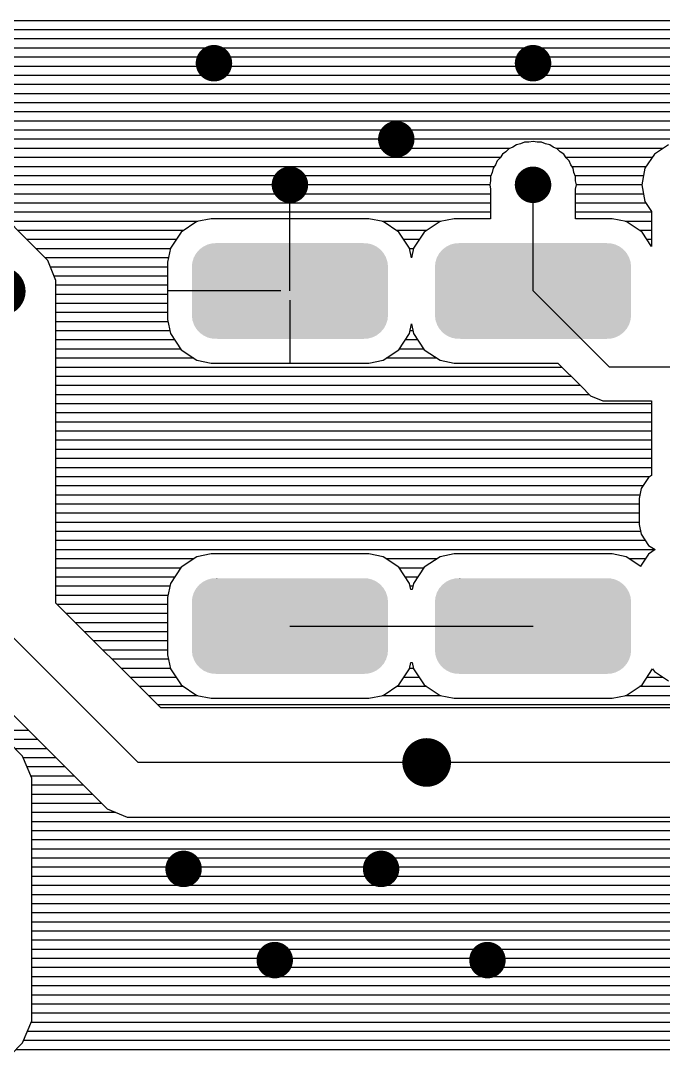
# Model space of a CAD drawing. Extents: x 295 to 953, y 10 to 290.
# Drawn here: x 596.45 to 627.33, y 136.09 to 185.93 of the extents above; entities that cross this region are included whole.
import ezdxf

# ---------------------------------------------------------------- set-up
doc = ezdxf.new("R2010")
doc.units = 0
doc.header["$LTSCALE"] = 5
doc.header["$MEASUREMENT"] = 0
doc.layers.get('0').update_dxf_attribs({"linetype": 'CONTINUOUS', "lineweight": 25})
doc.layers.add('DV-PEI-A6_BOT', color=7, linetype='CONTINUOUS')

msp = doc.modelspace()

# ---------------------------------------------------------------- linework, layer by layer
for points, const_width in [([(606.173, 183.886, -1), (605.297, 183.886, -1)], 0.876), ([(621.509, 183.886, -1), (620.632, 183.886, -1)], 0.876), ([(614.936, 180.235, -1), (614.06, 180.235, -1)], 0.876), ([(609.825, 178.044, -1), (608.948, 178.044, -1)], 0.876), ([(621.509, 178.044, -1), (620.632, 178.044, -1)], 0.876), ([(596.096, 172.932, -1), (594.927, 172.932, -1)], 1.168), ([(616.543, 150.295, -1), (615.374, 150.295, -1)], 1.168), ([(604.713, 145.183, -1), (603.837, 145.183, -1)], 0.876), ([(614.206, 145.183, -1), (613.33, 145.183, -1)], 0.876), ([(609.094, 140.801, -1), (608.218, 140.801, -1)], 0.876), ([(619.318, 140.801, -1), (618.442, 140.801, -1)], 0.876)]:
    msp.add_lwpolyline(points, format="xyb", close=True, dxfattribs=dict(const_width=const_width))
for points in [[(613.743, 174.926), (613.722, 174.949), (605.026, 174.926), (605.056, 174.949)], [(613.722, 174.949), (613.559, 175.068), (605.056, 174.949), (605.209, 175.068)], [(613.559, 175.068), (613.535, 175.086), (605.209, 175.068), (605.244, 175.086)], [(613.535, 175.086), (613.35, 175.172), (605.244, 175.086), (605.416, 175.172)], [(613.35, 175.172), (613.325, 175.183), (605.416, 175.172), (605.459, 175.183)], [(613.325, 175.183), (613.12, 175.231), (605.459, 175.183), (605.64, 175.231)], [(613.12, 175.231), (613.1, 175.236), (605.64, 175.231), (605.723, 175.236)], [(613.1, 175.236), (612.868, 175.243), (605.723, 175.236), (605.839, 175.243)], [(605.905, 175.243), (605.871, 175.245), (605.839, 175.243), (605.871, 175.245)], [(625.427, 174.926), (625.406, 174.949), (616.71, 174.926), (616.74, 174.949)], [(625.406, 174.949), (625.243, 175.068), (616.74, 174.949), (616.893, 175.068)], [(625.243, 175.068), (625.219, 175.086), (616.893, 175.068), (616.928, 175.086)], [(625.219, 175.086), (625.034, 175.172), (616.928, 175.086), (617.1, 175.172)], [(625.034, 175.172), (625.009, 175.183), (617.1, 175.172), (617.143, 175.183)], [(625.009, 175.183), (624.804, 175.231), (617.143, 175.183), (617.324, 175.231)], [(624.804, 175.231), (624.784, 175.236), (617.324, 175.231), (617.407, 175.236)], [(624.784, 175.236), (624.552, 175.243), (617.407, 175.236), (617.523, 175.243)], [(617.589, 175.243), (617.555, 175.245), (617.523, 175.243), (617.555, 175.245)], [(614.07, 174.358), (614.006, 174.547), (604.705, 174.358), (604.764, 174.547)], [(614.006, 174.547), (613.995, 174.577), (604.764, 174.547), (604.781, 174.577)], [(613.995, 174.577), (613.893, 174.749), (604.781, 174.577), (604.876, 174.749)], [(613.893, 174.749), (613.877, 174.777), (604.876, 174.749), (604.899, 174.777)], [(613.877, 174.777), (613.743, 174.926), (604.899, 174.777), (605.026, 174.926)], [(625.754, 174.358), (625.69, 174.547), (616.389, 174.358), (616.448, 174.547)], [(625.69, 174.547), (625.679, 174.577), (616.448, 174.547), (616.465, 174.577)], [(625.679, 174.577), (625.577, 174.749), (616.465, 174.577), (616.56, 174.749)], [(625.577, 174.749), (625.561, 174.777), (616.56, 174.749), (616.583, 174.777)], [(625.561, 174.777), (625.427, 174.926), (616.583, 174.777), (616.71, 174.926)], [(614.101, 174.095), (614.1, 174.129), (604.672, 174.095), (604.675, 174.129)], [(614.101, 174.092), (614.101, 174.095), (604.672, 174.092), (604.672, 174.095)], [(614.101, 171.796), (614.101, 174.092), (604.672, 171.796), (604.672, 174.092)], [(614.1, 174.129), (614.075, 174.326), (604.675, 174.129), (604.695, 174.326)], [(614.075, 174.326), (614.07, 174.358), (604.695, 174.326), (604.705, 174.358)], [(625.785, 174.095), (625.784, 174.129), (616.356, 174.095), (616.359, 174.129)], [(625.785, 174.092), (625.785, 174.095), (616.356, 174.092), (616.356, 174.095)], [(625.785, 171.796), (625.785, 174.092), (616.356, 171.796), (616.356, 174.092)], [(625.784, 174.129), (625.759, 174.326), (616.359, 174.129), (616.379, 174.326)], [(625.759, 174.326), (625.754, 174.358), (616.379, 174.326), (616.389, 174.358)], [(614.101, 171.793), (614.101, 171.796), (604.672, 171.793), (604.672, 171.796)], [(614.098, 171.76), (614.101, 171.793), (604.672, 171.76), (604.672, 171.793)], [(614.078, 171.563), (614.098, 171.76), (604.698, 171.563), (604.672, 171.76)], [(614.067, 171.53), (614.078, 171.563), (604.702, 171.53), (604.698, 171.563)], [(614.009, 171.342), (614.067, 171.53), (604.767, 171.342), (604.702, 171.53)], [(625.785, 171.793), (625.785, 171.796), (616.356, 171.793), (616.356, 171.796)], [(625.782, 171.76), (625.785, 171.793), (616.356, 171.76), (616.356, 171.793)], [(625.762, 171.563), (625.782, 171.76), (616.382, 171.563), (616.356, 171.76)], [(625.751, 171.53), (625.762, 171.563), (616.386, 171.53), (616.382, 171.563)], [(625.693, 171.342), (625.751, 171.53), (616.451, 171.342), (616.386, 171.53)], [(613.992, 171.311), (614.009, 171.342), (604.778, 171.311), (604.767, 171.342)], [(613.897, 171.139), (613.992, 171.311), (604.879, 171.139), (604.778, 171.311)], [(613.873, 171.112), (613.897, 171.139), (604.896, 171.112), (604.879, 171.139)], [(613.747, 170.963), (613.873, 171.112), (605.03, 170.963), (604.896, 171.112)], [(613.717, 170.94), (613.747, 170.963), (605.051, 170.94), (605.03, 170.963)], [(625.676, 171.311), (625.693, 171.342), (616.462, 171.311), (616.451, 171.342)], [(625.581, 171.139), (625.676, 171.311), (616.563, 171.139), (616.462, 171.311)], [(625.557, 171.112), (625.581, 171.139), (616.58, 171.112), (616.563, 171.139)], [(625.431, 170.963), (625.557, 171.112), (616.714, 170.963), (616.58, 171.112)], [(625.401, 170.94), (625.431, 170.963), (616.735, 170.94), (616.714, 170.963)], [(613.564, 170.82), (613.717, 170.94), (605.214, 170.82), (605.051, 170.94)], [(613.529, 170.802), (613.564, 170.82), (605.237, 170.802), (605.214, 170.82)], [(613.357, 170.717), (613.529, 170.802), (605.423, 170.717), (605.237, 170.802)], [(613.314, 170.705), (613.357, 170.717), (605.448, 170.705), (605.423, 170.717)], [(613.133, 170.657), (613.314, 170.705), (605.653, 170.657), (605.448, 170.705)], [(613.05, 170.652), (613.133, 170.657), (605.673, 170.652), (605.653, 170.657)], [(612.934, 170.645), (613.05, 170.652), (605.905, 170.645), (605.673, 170.652)], [(612.902, 170.643), (612.934, 170.645), (612.902, 170.643), (612.868, 170.645)], [(625.248, 170.82), (625.401, 170.94), (616.898, 170.82), (616.735, 170.94)], [(625.213, 170.802), (625.248, 170.82), (616.921, 170.802), (616.898, 170.82)], [(625.041, 170.717), (625.213, 170.802), (617.107, 170.717), (616.921, 170.802)], [(624.998, 170.705), (625.041, 170.717), (617.132, 170.705), (617.107, 170.717)], [(624.817, 170.657), (624.998, 170.705), (617.337, 170.657), (617.132, 170.705)], [(624.734, 170.652), (624.817, 170.657), (617.357, 170.652), (617.337, 170.657)], [(624.618, 170.645), (624.734, 170.652), (617.589, 170.645), (617.357, 170.652)], [(624.586, 170.643), (624.618, 170.645), (624.586, 170.643), (624.552, 170.645)], [(613.559, 158.974), (613.535, 158.991), (605.209, 158.974), (605.244, 158.991)], [(613.535, 158.991), (613.35, 159.077), (605.244, 158.991), (605.416, 159.077)], [(613.35, 159.077), (613.325, 159.088), (605.416, 159.077), (605.459, 159.088)], [(613.325, 159.088), (613.12, 159.137), (605.459, 159.088), (605.64, 159.137)], [(613.12, 159.137), (613.1, 159.141), (605.64, 159.137), (605.723, 159.141)], [(613.1, 159.141), (612.868, 159.148), (605.723, 159.141), (605.839, 159.148)], [(605.905, 159.148), (605.871, 159.15), (605.839, 159.148), (605.871, 159.15)], [(625.243, 158.974), (625.219, 158.991), (616.893, 158.974), (616.928, 158.991)], [(625.219, 158.991), (625.034, 159.077), (616.928, 158.991), (617.1, 159.077)], [(625.034, 159.077), (625.009, 159.088), (617.1, 159.077), (617.143, 159.088)], [(625.009, 159.088), (624.804, 159.137), (617.143, 159.088), (617.324, 159.137)], [(624.804, 159.137), (624.784, 159.141), (617.324, 159.137), (617.407, 159.141)], [(624.784, 159.141), (624.552, 159.148), (617.407, 159.141), (617.523, 159.148)], [(617.589, 159.148), (617.555, 159.15), (617.523, 159.148), (617.555, 159.15)], [(613.995, 158.483), (613.893, 158.655), (604.781, 158.483), (604.876, 158.655)], [(613.893, 158.655), (613.877, 158.682), (604.876, 158.655), (604.899, 158.682)], [(613.877, 158.682), (613.743, 158.831), (604.899, 158.682), (605.026, 158.831)], [(613.743, 158.831), (613.722, 158.854), (605.026, 158.831), (605.056, 158.854)], [(613.722, 158.854), (613.559, 158.974), (605.056, 158.854), (605.209, 158.974)], [(625.679, 158.483), (625.577, 158.655), (616.465, 158.483), (616.56, 158.655)], [(625.577, 158.655), (625.561, 158.682), (616.56, 158.655), (616.583, 158.682)], [(625.561, 158.682), (625.427, 158.831), (616.583, 158.682), (616.71, 158.831)], [(625.427, 158.831), (625.406, 158.854), (616.71, 158.831), (616.74, 158.854)], [(625.406, 158.854), (625.243, 158.974), (616.74, 158.854), (616.893, 158.974)], [(614.101, 158), (614.1, 158.034), (604.672, 158), (604.675, 158.034)], [(614.101, 157.997), (614.101, 158), (604.672, 157.997), (604.672, 158)], [(614.101, 155.702), (614.101, 157.997), (604.672, 155.702), (604.672, 157.997)], [(614.1, 158.034), (614.075, 158.231), (604.675, 158.034), (604.695, 158.231)], [(614.075, 158.231), (614.07, 158.264), (604.695, 158.231), (604.705, 158.264)], [(614.07, 158.264), (614.006, 158.452), (604.705, 158.264), (604.764, 158.452)], [(614.006, 158.452), (613.995, 158.483), (604.764, 158.452), (604.781, 158.483)], [(625.785, 158), (625.784, 158.034), (616.356, 158), (616.359, 158.034)], [(625.785, 157.997), (625.785, 158), (616.356, 157.997), (616.356, 158)], [(625.785, 155.702), (625.785, 157.997), (616.356, 155.702), (616.356, 157.997)], [(625.784, 158.034), (625.759, 158.231), (616.359, 158.034), (616.379, 158.231)], [(625.759, 158.231), (625.754, 158.264), (616.379, 158.231), (616.389, 158.264)], [(625.754, 158.264), (625.69, 158.452), (616.389, 158.264), (616.448, 158.452)], [(625.69, 158.452), (625.679, 158.483), (616.448, 158.452), (616.465, 158.483)], [(614.101, 155.699), (614.101, 155.702), (604.672, 155.699), (604.672, 155.702)], [(614.098, 155.665), (614.101, 155.699), (604.672, 155.665), (604.672, 155.699)], [(614.078, 155.468), (614.098, 155.665), (604.698, 155.468), (604.672, 155.665)], [(625.785, 155.699), (625.785, 155.702), (616.356, 155.699), (616.356, 155.702)], [(625.782, 155.665), (625.785, 155.699), (616.356, 155.665), (616.356, 155.699)], [(625.762, 155.468), (625.782, 155.665), (616.382, 155.468), (616.356, 155.665)], [(614.067, 155.435), (614.078, 155.468), (604.702, 155.435), (604.698, 155.468)], [(614.009, 155.247), (614.067, 155.435), (604.767, 155.247), (604.702, 155.435)], [(613.992, 155.216), (614.009, 155.247), (604.778, 155.216), (604.767, 155.247)], [(613.897, 155.044), (613.992, 155.216), (604.879, 155.044), (604.778, 155.216)], [(613.873, 155.017), (613.897, 155.044), (604.896, 155.017), (604.879, 155.044)], [(613.747, 154.868), (613.873, 155.017), (605.03, 154.868), (604.896, 155.017)], [(625.751, 155.435), (625.762, 155.468), (616.386, 155.435), (616.382, 155.468)], [(625.693, 155.247), (625.751, 155.435), (616.451, 155.247), (616.386, 155.435)], [(625.676, 155.216), (625.693, 155.247), (616.462, 155.216), (616.451, 155.247)], [(625.581, 155.044), (625.676, 155.216), (616.563, 155.044), (616.462, 155.216)], [(625.557, 155.017), (625.581, 155.044), (616.58, 155.017), (616.563, 155.044)], [(625.431, 154.868), (625.557, 155.017), (616.714, 154.868), (616.58, 155.017)], [(613.717, 154.845), (613.747, 154.868), (605.051, 154.845), (605.03, 154.868)], [(613.564, 154.725), (613.717, 154.845), (605.214, 154.725), (605.051, 154.845)], [(613.529, 154.708), (613.564, 154.725), (605.237, 154.708), (605.214, 154.725)], [(613.357, 154.622), (613.529, 154.708), (605.423, 154.622), (605.237, 154.708)], [(613.314, 154.611), (613.357, 154.622), (605.448, 154.611), (605.423, 154.622)], [(613.133, 154.562), (613.314, 154.611), (605.653, 154.562), (605.448, 154.611)], [(613.05, 154.557), (613.133, 154.562), (605.673, 154.557), (605.653, 154.562)], [(612.934, 154.551), (613.05, 154.557), (605.905, 154.551), (605.673, 154.557)], [(612.902, 154.549), (612.934, 154.551), (612.902, 154.549), (612.868, 154.551)], [(625.401, 154.845), (625.431, 154.868), (616.735, 154.845), (616.714, 154.868)], [(625.248, 154.725), (625.401, 154.845), (616.898, 154.725), (616.735, 154.845)], [(625.213, 154.708), (625.248, 154.725), (616.921, 154.708), (616.898, 154.725)], [(625.041, 154.622), (625.213, 154.708), (617.107, 154.622), (616.921, 154.708)], [(624.998, 154.611), (625.041, 154.622), (617.132, 154.611), (617.107, 154.622)], [(624.817, 154.562), (624.998, 154.611), (617.337, 154.562), (617.132, 154.611)], [(624.734, 154.557), (624.817, 154.562), (617.357, 154.557), (617.337, 154.562)], [(624.618, 154.551), (624.734, 154.557), (617.589, 154.551), (617.357, 154.557)], [(624.586, 154.549), (624.618, 154.551), (624.586, 154.549), (624.552, 154.551)]]:
    msp.add_solid(points)
at = {"layer": 'DV-PEI-A6_BOT'}
for p, q in [((643.486, 185.925), (590.213, 185.925)), ((643.048, 185.487), (589.874, 185.487)), ((642.143, 185.049), (590.02, 185.049)), ((641.5, 184.611), (590.312, 184.611)), ((635.074, 184.173), (590.406, 184.173)), ((634.437, 183.734), (590.417, 183.734)), ((634.145, 183.296), (590.417, 183.296)), ((633.923, 182.42), (590.324, 182.42)), ((633.981, 182.858), (590.412, 182.858)), ((633.923, 181.982), (590.038, 181.982)), ((633.923, 181.544), (589.477, 181.544)), ((633.923, 181.105), (581.006, 181.105)), ((633.94, 180.667), (580.58, 180.667)), ((634.028, 180.229), (579.592, 180.229)), ((620.276, 179.966), (620.106, 179.855)), ((620.475, 180.007), (620.276, 179.966)), ((620.667, 180.089), (620.475, 180.007)), ((620.872, 180.089), (620.667, 180.089)), ((621.07, 180.124), (620.872, 180.089)), ((621.275, 180.089), (621.07, 180.124)), ((621.479, 180.089), (621.275, 180.089)), ((621.672, 180.007), (621.479, 180.089)), ((621.871, 179.966), (621.672, 180.007)), ((622.04, 179.855), (621.871, 179.966)), ((627.578, 179.966), (626.901, 179.516)), ((619.96, 179.791), (567.727, 179.791)), ((619.598, 179.516), (619.487, 179.347)), ((619.768, 179.627), (619.598, 179.516)), ((619.914, 179.773), (619.768, 179.627)), ((620.106, 179.855), (619.914, 179.773)), ((622.233, 179.773), (622.04, 179.855)), ((627.316, 179.791), (622.186, 179.791)), ((622.379, 179.627), (622.233, 179.773)), ((622.548, 179.516), (622.379, 179.627)), ((622.659, 179.347), (622.548, 179.516)), ((626.901, 179.516), (626.451, 178.839)), ((619.493, 179.353), (541.421, 179.353)), ((619.259, 179.008), (619.148, 178.839)), ((619.341, 179.201), (619.259, 179.008)), ((619.487, 179.347), (619.341, 179.201)), ((626.796, 179.353), (622.654, 179.353)), ((622.805, 179.201), (622.659, 179.347)), ((622.887, 179.008), (622.805, 179.201)), ((622.998, 178.839), (622.887, 179.008)), ((619.201, 178.915), (593.093, 178.915)), ((619.043, 178.477), (593.683, 178.477)), ((619.108, 178.64), (619.026, 178.447)), ((619.026, 178.447), (619.026, 178.243)), ((619.148, 178.839), (619.108, 178.64)), ((626.503, 178.915), (622.946, 178.915)), ((623.039, 178.64), (622.998, 178.839)), ((623.115, 178.447), (623.039, 178.64)), ((626.381, 178.477), (623.103, 178.477)), ((623.115, 178.243), (623.115, 178.447)), ((626.451, 178.839), (626.293, 178.044)), ((597.001, 175.158), (594.092, 178.068)), ((618.991, 178.038), (594.121, 178.038)), ((609.386, 172.944), (609.386, 178.044)), ((619.026, 178.243), (618.991, 178.044)), ((618.991, 178.044), (619.026, 177.84)), ((621.07, 172.944), (621.07, 178.044)), ((623.156, 178.044), (623.115, 178.243)), ((623.115, 177.84), (623.156, 178.044)), ((626.293, 178.038), (623.156, 178.038)), ((626.293, 178.044), (626.451, 177.244)), ((619.026, 177.6), (594.559, 177.6)), ((619.026, 177.84), (619.026, 176.414)), ((623.115, 176.414), (623.115, 177.84)), ((626.381, 177.6), (623.115, 177.6)), ((619.026, 177.162), (594.998, 177.162)), ((626.503, 177.162), (623.115, 177.162)), ((626.451, 177.244), (626.766, 176.765)), ((619.026, 176.724), (595.436, 176.724)), ((626.766, 176.724), (623.115, 176.724)), ((626.766, 176.765), (626.766, 175.082)), ((604.958, 176.286), (595.874, 176.286)), ((604.917, 176.28), (604.152, 175.766)), ((605.595, 176.414), (604.917, 176.28)), ((613.184, 176.414), (605.595, 176.414)), ((609.386, 173.382), (609.386, 176.414)), ((613.861, 176.28), (613.184, 176.414)), ((616.642, 176.286), (613.82, 176.286)), ((614.627, 175.766), (613.861, 176.28)), ((616.601, 176.28), (615.836, 175.766)), ((617.279, 176.414), (616.601, 176.28)), ((619.026, 176.414), (617.279, 176.414)), ((624.868, 176.414), (623.115, 176.414)), ((625.545, 176.28), (624.868, 176.414)), ((626.766, 176.286), (625.504, 176.286)), ((626.311, 175.766), (625.545, 176.28)), ((604.275, 175.848), (596.312, 175.848)), ((604.152, 175.766), (603.638, 175.001)), ((615.959, 175.848), (614.504, 175.848)), ((615.141, 175.001), (614.627, 175.766)), ((615.836, 175.766), (615.322, 175.001)), ((626.766, 175.848), (626.188, 175.848)), ((626.766, 175.082), (626.311, 175.766)), ((603.912, 175.41), (596.75, 175.41)), ((597.743, 174.416), (597.001, 175.158)), ((603.638, 174.971), (597.188, 174.971)), ((603.638, 175.001), (603.504, 174.323)), ((615.596, 175.41), (614.866, 175.41)), ((615.228, 174.533), (615.141, 175.001)), ((615.322, 174.971), (615.141, 174.971)), ((615.322, 175.001), (615.228, 174.533)), ((626.766, 175.41), (626.55, 175.41)), ((603.55, 174.533), (597.626, 174.533)), ((615.234, 174.533), (615.228, 174.533)), ((598.141, 173.452), (597.743, 174.416)), ((603.504, 174.095), (597.878, 174.095)), ((603.504, 174.323), (603.504, 171.571)), ((603.504, 173.657), (598.059, 173.657)), ((598.141, 172.407), (598.141, 173.452)), ((603.504, 173.219), (598.141, 173.219)), ((608.948, 172.944), (603.504, 172.944)), ((624.739, 169.281), (621.07, 172.944)), ((603.504, 172.781), (598.141, 172.781)), ((609.386, 172.506), (609.386, 169.48)), ((598.141, 157.954), (598.141, 172.407)), ((603.504, 172.342), (598.141, 172.342)), ((603.504, 171.904), (598.141, 171.904)), ((603.527, 171.466), (598.141, 171.466)), ((603.504, 171.571), (603.638, 170.894)), ((603.615, 171.028), (598.141, 171.028)), ((615.141, 170.894), (615.228, 171.361)), ((615.299, 171.028), (615.164, 171.028)), ((615.228, 171.361), (615.322, 170.894)), ((603.842, 170.59), (598.141, 170.59)), ((603.638, 170.894), (604.152, 170.122)), ((614.627, 170.122), (615.141, 170.894)), ((615.526, 170.59), (614.936, 170.59)), ((615.322, 170.894), (615.836, 170.122)), ((604.134, 170.152), (598.141, 170.152)), ((604.152, 170.122), (604.917, 169.614)), ((613.861, 169.614), (614.627, 170.122)), ((615.818, 170.152), (614.644, 170.152)), ((615.836, 170.122), (616.601, 169.614)), ((604.765, 169.714), (598.141, 169.714)), ((604.917, 169.614), (605.595, 169.48)), ((605.595, 169.48), (613.184, 169.48)), ((613.184, 169.48), (613.861, 169.614)), ((616.449, 169.714), (614.013, 169.714)), ((616.601, 169.614), (617.279, 169.48)), ((617.279, 169.48), (622.268, 169.48)), ((622.268, 169.48), (623.378, 168.37)), ((622.472, 169.275), (598.141, 169.275)), ((628.373, 169.281), (624.739, 169.281)), ((622.911, 168.837), (598.141, 168.837)), ((623.349, 168.399), (598.141, 168.399)), ((623.787, 167.961), (598.141, 167.961)), ((623.378, 168.37), (623.834, 167.914)), ((626.766, 167.523), (598.141, 167.523)), ((623.834, 167.914), (624.424, 167.675)), ((624.424, 167.675), (626.766, 167.675)), ((626.766, 167.675), (626.766, 164.082)), ((626.766, 167.085), (598.141, 167.085)), ((626.766, 166.647), (598.141, 166.647)), ((626.766, 166.208), (598.141, 166.208)), ((626.766, 165.77), (598.141, 165.77)), ((626.766, 165.332), (598.141, 165.332)), ((626.766, 164.894), (598.141, 164.894)), ((626.766, 164.456), (598.141, 164.456)), ((626.673, 164.018), (598.141, 164.018)), ((626.626, 163.988), (626.27, 163.451)), ((626.766, 164.082), (626.626, 163.988)), ((626.357, 163.579), (598.141, 163.579)), ((626.206, 163.141), (598.141, 163.141)), ((626.27, 163.451), (626.17, 162.978)), ((626.17, 162.978), (626.17, 161.733)), ((626.17, 162.703), (598.141, 162.703)), ((626.17, 162.265), (598.141, 162.265)), ((626.17, 161.827), (598.141, 161.827)), ((626.17, 161.733), (626.27, 161.26)), ((626.241, 161.389), (598.141, 161.389)), ((626.27, 161.26), (626.626, 160.723)), ((626.474, 160.951), (598.141, 160.951)), ((626.936, 160.512), (598.141, 160.512)), ((626.626, 160.723), (626.936, 160.518)), ((626.936, 160.518), (626.626, 160.308)), ((604.765, 160.074), (598.141, 160.074)), ((604.917, 160.179), (604.152, 159.671)), ((605.595, 160.314), (604.917, 160.179)), ((613.184, 160.314), (605.595, 160.314)), ((613.861, 160.179), (613.184, 160.314)), ((614.627, 159.671), (613.861, 160.179)), ((616.449, 160.074), (614.013, 160.074)), ((616.601, 160.179), (615.836, 159.671)), ((617.279, 160.314), (616.601, 160.179)), ((624.868, 160.314), (617.279, 160.314)), ((625.545, 160.179), (624.868, 160.314)), ((626.252, 159.706), (625.545, 160.179)), ((626.474, 160.074), (625.697, 160.074)), ((626.626, 160.308), (626.27, 159.77)), ((604.134, 159.636), (598.141, 159.636)), ((604.152, 159.671), (603.638, 158.9)), ((615.141, 158.9), (614.627, 159.671)), ((615.818, 159.636), (614.644, 159.636)), ((615.836, 159.671), (615.322, 158.9)), ((626.27, 159.77), (626.252, 159.706)), ((603.842, 159.198), (598.141, 159.198)), ((615.526, 159.198), (614.936, 159.198)), ((603.615, 158.76), (598.141, 158.76)), ((603.638, 158.9), (603.504, 158.222)), ((615.199, 158.602), (615.141, 158.9)), ((615.299, 158.76), (615.164, 158.76)), ((615.263, 158.602), (615.199, 158.602)), ((615.322, 158.9), (615.263, 158.602)), ((603.527, 158.322), (598.141, 158.322)), ((603.504, 158.222), (603.504, 155.471)), ((603.176, 152.924), (598.141, 157.954)), ((603.504, 157.884), (598.211, 157.884)), ((603.504, 157.445), (598.649, 157.445)), ((603.504, 157.007), (599.087, 157.007)), ((595.512, 156.867), (602.084, 150.295)), ((603.504, 156.569), (599.525, 156.569)), ((609.386, 156.849), (621.07, 156.849)), ((603.504, 156.131), (599.963, 156.131)), ((603.504, 155.693), (600.401, 155.693)), ((593.286, 155.377), (599.858, 148.805)), ((603.55, 155.255), (600.84, 155.255)), ((603.504, 155.471), (603.638, 154.793)), ((615.141, 154.793), (615.199, 155.097)), ((615.199, 155.097), (615.263, 155.097)), ((615.263, 155.097), (615.322, 154.793)), ((603.638, 154.816), (601.278, 154.816)), ((603.638, 154.793), (604.152, 154.028)), ((614.627, 154.028), (615.141, 154.793)), ((615.322, 154.816), (615.141, 154.816)), ((615.322, 154.793), (615.836, 154.028)), ((626.311, 154.028), (626.819, 154.787)), ((626.819, 154.787), (626.901, 154.659)), ((626.901, 154.659), (627.578, 154.209)), ((603.912, 154.378), (601.716, 154.378)), ((604.152, 154.028), (604.917, 153.514)), ((613.861, 153.514), (614.627, 154.028)), ((615.596, 154.378), (614.866, 154.378)), ((615.836, 154.028), (616.601, 153.514)), ((625.545, 153.514), (626.311, 154.028)), ((627.321, 154.378), (626.55, 154.378)), ((604.275, 153.94), (602.154, 153.94)), ((604.958, 153.502), (602.592, 153.502)), ((604.917, 153.514), (605.595, 153.379)), ((613.184, 153.379), (613.861, 153.514)), ((616.642, 153.502), (613.82, 153.502)), ((615.959, 153.94), (614.504, 153.94)), ((616.601, 153.514), (617.279, 153.379)), ((624.868, 153.379), (625.545, 153.514)), ((651.694, 153.502), (625.504, 153.502)), ((651.011, 153.94), (626.188, 153.94)), ((681.021, 153.064), (603.03, 153.064)), ((605.595, 153.379), (613.184, 153.379)), ((617.279, 153.379), (624.868, 153.379)), ((671.253, 152.924), (603.176, 152.924)), ((596.826, 151.831), (589.015, 151.831)), ((597.264, 151.393), (595.634, 151.393)), ((596.54, 150.604), (595.827, 151.317)), ((597.702, 150.955), (596.183, 150.955)), ((596.978, 149.547), (596.54, 150.604)), ((598.141, 150.517), (596.575, 150.517)), ((598.579, 150.079), (596.756, 150.079)), ((615.959, 150.295), (602.084, 150.295)), ((662.695, 150.295), (615.959, 150.295)), ((599.017, 149.64), (596.937, 149.64)), ((596.978, 137.892), (596.978, 149.547)), ((599.455, 149.202), (596.978, 149.202)), ((599.893, 148.764), (596.978, 148.764)), ((599.858, 148.805), (600.6, 148.063)), ((600.331, 148.326), (596.978, 148.326)), ((600.6, 148.063), (601.564, 147.666)), ((601.015, 147.888), (596.978, 147.888)), ((601.564, 147.666), (643.387, 147.666)), ((643.066, 147.45), (596.978, 147.45)), ((642.721, 147.012), (596.978, 147.012)), ((642.487, 146.573), (596.978, 146.573)), ((642.4, 146.135), (596.978, 146.135)), ((641.961, 145.697), (596.978, 145.697)), ((641.523, 145.259), (596.978, 145.259)), ((641.085, 144.821), (596.978, 144.821)), ((640.647, 144.383), (596.978, 144.383)), ((640.209, 143.944), (596.978, 143.944)), ((639.771, 143.506), (596.978, 143.506)), ((639.385, 143.068), (596.978, 143.068)), ((639.204, 142.63), (596.978, 142.63)), ((639.181, 142.192), (596.978, 142.192)), ((639.181, 141.754), (596.978, 141.754)), ((639.181, 141.316), (596.978, 141.316)), ((639.181, 140.877), (596.978, 140.877)), ((639.181, 140.439), (596.978, 140.439)), ((639.181, 140.001), (596.978, 140.001)), ((639.181, 139.563), (596.978, 139.563)), ((639.181, 139.125), (596.978, 139.125)), ((639.181, 138.687), (596.978, 138.687)), ((639.181, 138.249), (596.978, 138.249)), ((596.54, 136.835), (596.978, 137.892)), ((639.181, 137.81), (596.943, 137.81)), ((639.181, 137.372), (596.762, 137.372)), ((595.097, 135.392), (596.54, 136.835)), ((639.181, 136.934), (596.581, 136.934)), ((639.181, 136.496), (596.201, 136.496))]:
    msp.add_line(p, q, dxfattribs=at)

doc.saveas('drawing.dxf')
